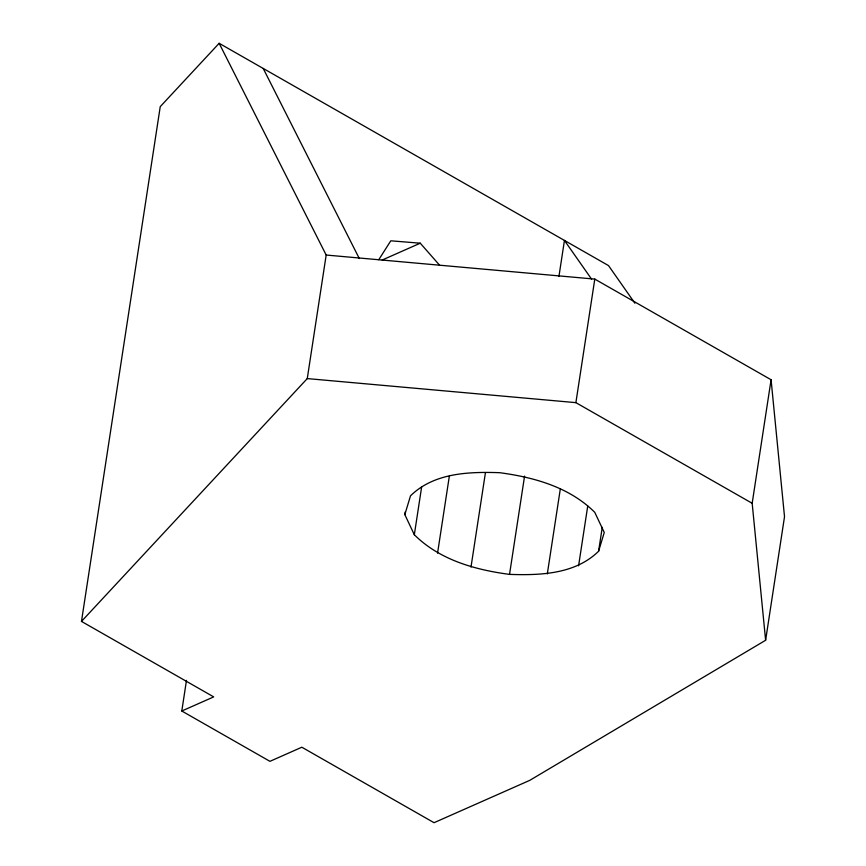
<?xml version="1.0" encoding="UTF-8"?>
<svg xmlns="http://www.w3.org/2000/svg" width="866" height="866" viewBox="0 0 866 866"><rect width="100%" height="100%" fill="white"/><g stroke="black" fill="none" stroke-linecap="round" stroke-linejoin="round"><path stroke-width="1.3" d="M186.482 680.362L181.795 711.008L213.696 696.892L81.48 621.409L160.242 106.648L219.152 43.3L608.517 265.591L634.875 303.208M81.48 621.409L307.268 378.583L326.179 255.037L219.152 43.3M404.823 514.61L410.506 495.828C434.007 472.814 468.614 471.667 499.552 472.684C534.073 477.263 569.417 487.136 594.769 512.336L604.262 532.471L598.59 551.252C575.089 574.266 540.481 575.414 509.533 574.385C475.023 569.817 439.679 559.945 414.327 534.744L404.823 514.61L405.234 511.947M414.327 534.744L421.645 486.919M437.557 553.179L449.346 476.127M470.996 567.1L485.425 472.782M509.533 574.385L524.58 476.084M558.927 276.481L564.448 240.434L591.586 279.155M547.312 573.931L560.324 488.911M181.795 711.008L269.943 761.333L301.833 747.217L434.05 822.7L529.743 780.363L765.62 640.266L752.175 503.287L575.89 402.647L594.79 279.101L326.179 255.037M578.585 565.812L587.733 506.025M598.59 551.252L602.249 527.34M752.175 503.287L771.086 379.752L594.79 279.101M765.62 640.266L784.52 516.721L771.086 379.752M378.778 259.692L390.804 240.802L420.259 243.194L439.517 265.137M382.22 260.017L420.259 243.194M307.268 378.583L575.89 402.647M263.221 68.457L359.303 258.544"/></g></svg>
